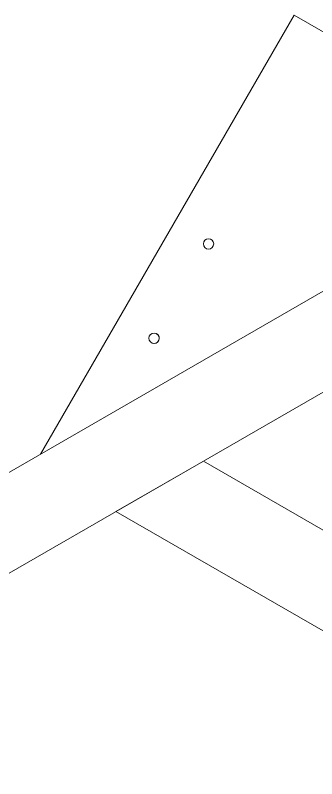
# Model space of a CAD drawing. Header units: millimetres. Extents: x 127 to 957, y 10 to 832.
# Drawn here: x 531.3 to 618.9, y 609.6 to 831.6 of the extents above; entities that cross this region are included whole.
import ezdxf

# ---------------------------------------------------------------- set-up
doc = ezdxf.new("R2010")
doc.units = ezdxf.units.MM

msp = doc.modelspace()

# ---------------------------------------------------------------- linework, layer by layer
at = {"color": 7, "linetype": 'Continuous', "lineweight": 15}
for p, q in [((612.33, 831.6), (538.68, 704.02)), ((633.83, 819.19), (612.33, 831.6)), ((660.59, 774.41), (140.98, 474.41)), ((166.38, 459.74), (685.99, 759.74)), ((585.99, 702.01), (560.59, 687.34)), ((661.97, 658.14), (585.99, 702.01)), ((560.59, 687.34), (649.27, 636.14))]:
    msp.add_line(p, q, dxfattribs=at)
for centre in [(587.48, 765.12), (571.65, 737.69)]:
    msp.add_circle(centre, 1.5, dxfattribs=at)
msp.add_arc((571.65, 737.69), 1.5, 240.1829, 59.8291, dxfattribs=at)

doc.saveas('drawing.dxf')
